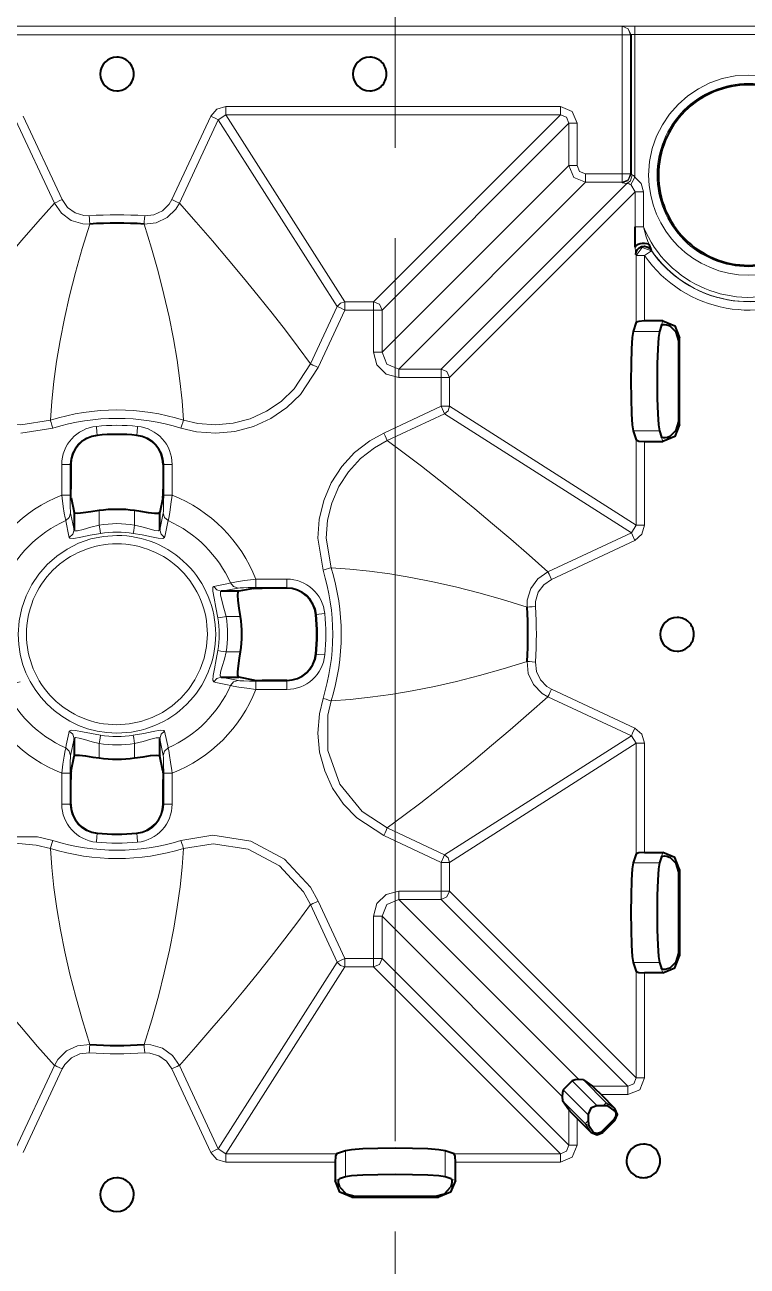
# Model space of a CAD drawing. Header units: millimetres. Extents: x 0 to 2941, y -405 to 1422.
# Drawn here: x 610.6 to 696.4, y 1128.2 to 1275.5 of the extents above; entities that cross this region are included whole.
import ezdxf

# ---------------------------------------------------------------- set-up
doc = ezdxf.new("R2010")
doc.units = ezdxf.units.MM
doc.layers.add('FINE', color=9, linetype='Continuous')
doc.layers.add('OUTLINE', color=7, linetype='Continuous')

msp = doc.modelspace()

# ---------------------------------------------------------------- linework, layer by layer
at = {"layer": 'FINE', "lineweight": 9}
for p, q in [((654.61, 1278.78), (654.61, 1260.92)), ((683.06, 1275.37), (710.08, 1275.37)), ((681.54, 1274.35), (131.57, 1274.35)), ((682.56, 1274.36), (682.54, 1274.35)), ((682.54, 1274.35), (682.54, 1257.84)), ((683.06, 1274.37), (682.56, 1274.36)), ((710.08, 1274.37), (683.06, 1274.37)), ((683.06, 1257.43), (683.06, 1274.37)), ((634.51, 1265.84), (674.21, 1265.84)), ((614.15, 1254.36), (609.53, 1264.26)), ((610.44, 1264.68), (615.05, 1254.78)), ((628.08, 1254.78), (632.7, 1264.68)), ((633.6, 1264.26), (628.98, 1254.36)), ((634.51, 1264.84), (633.6, 1264.26)), ((647.73, 1242.09), (633.6, 1264.26)), ((634.51, 1264.84), (648.63, 1242.66)), ((674.21, 1264.84), (634.51, 1264.84)), ((652.04, 1242.66), (674.21, 1264.84)), ((675.21, 1263.84), (653.04, 1241.67)), ((675.21, 1258.83), (675.21, 1263.84)), ((676.21, 1263.84), (676.21, 1258.83)), ((653.04, 1236.66), (675.21, 1258.83)), ((682.54, 1257.84), (682.56, 1257.78)), ((682.56, 1257.78), (682.55, 1257.62)), ((682.56, 1257.78), (682.74, 1257.71)), ((660.04, 1234.67), (682.09, 1256.71)), ((682.09, 1256.71), (681.56, 1256.78)), ((683.07, 1255.69), (682.57, 1256.56)), ((683.07, 1251.57), (683.07, 1255.69)), ((684.07, 1255.69), (684.07, 1251.57)), ((654.61, 1250.2), (654.61, 1143.01)), ((683.21, 1240.22), (683.21, 1248.14)), ((684.21, 1248.14), (684.21, 1240.38)), ((644.56, 1235.28), (647.73, 1242.09)), ((648.63, 1242.66), (652.04, 1242.66)), ((682.86, 1239.14), (685.97, 1239.14)), ((686.23, 1239.9), (686.39, 1240.38)), ((688.37, 1238.37), (688.26, 1238.02)), ((660.46, 1229.35), (653.66, 1226.18)), ((682.64, 1215.23), (660.46, 1229.35)), ((685.97, 1227.32), (682.86, 1227.32)), ((688.26, 1228.44), (688.37, 1228.09)), ((619.22, 1226.8), (619.22, 1226.88)), ((623.92, 1226.88), (623.91, 1226.8)), ((684.21, 1226.08), (684.21, 1216.13)), ((686.39, 1226.08), (686.23, 1226.56)), ((615.02, 1219.7), (615.02, 1223.34)), ((616.02, 1223.34), (616.09, 1223.34)), ((616.02, 1223.34), (616.02, 1219.7)), ((627.05, 1223.34), (627.12, 1223.34)), ((627.12, 1219.7), (627.12, 1223.34)), ((628.12, 1223.34), (628.12, 1219.7)), ((616.07, 1217.58), (616.47, 1215.58)), ((619.46, 1216.15), (619.46, 1217.87)), ((623.67, 1217.87), (623.67, 1216.15)), ((626.67, 1215.58), (627.06, 1217.58)), ((682.64, 1215.23), (683.21, 1216.13)), ((672.73, 1210.61), (682.64, 1215.23)), ((683.06, 1214.32), (673.16, 1209.7)), ((638.07, 1209.74), (641.72, 1209.74)), ((635.96, 1208.68), (633.95, 1208.29)), ((641.72, 1208.74), (638.07, 1208.74)), ((641.72, 1208.74), (641.72, 1208.67)), ((634.52, 1205.29), (636.24, 1205.29)), ((645.18, 1205.53), (645.25, 1205.54)), ((636.24, 1201.09), (634.52, 1201.09)), ((645.25, 1200.84), (645.18, 1200.85)), ((633.95, 1198.09), (635.96, 1197.7)), ((638.07, 1197.64), (641.72, 1197.64)), ((641.72, 1196.64), (638.07, 1196.64)), ((641.72, 1197.71), (641.72, 1197.64)), ((673.16, 1196.68), (683.06, 1192.06)), ((616.47, 1190.8), (616.07, 1188.8)), ((627.06, 1188.8), (626.67, 1190.8)), ((660.46, 1177.03), (682.64, 1191.15)), ((619.46, 1188.51), (619.46, 1190.23)), ((623.67, 1190.23), (623.67, 1188.51)), ((683.21, 1190.25), (661.04, 1176.12)), ((683.21, 1177.13), (683.21, 1190.25)), ((684.21, 1190.25), (684.21, 1177.3)), ((615.02, 1183.04), (615.02, 1186.69)), ((616.02, 1186.69), (616.02, 1183.04)), ((627.12, 1183.04), (627.12, 1186.69)), ((628.12, 1186.69), (628.12, 1183.04)), ((616.09, 1183.04), (616.02, 1183.04)), ((627.12, 1183.04), (627.05, 1183.04)), ((653.66, 1180.2), (660.46, 1177.03)), ((619.22, 1179.51), (619.22, 1179.58)), ((623.91, 1179.58), (623.92, 1179.51)), ((686.39, 1177.3), (686.23, 1176.82)), ((661.04, 1176.12), (661.04, 1172.71)), ((685.97, 1176.06), (682.86, 1176.06)), ((688.26, 1174.94), (688.37, 1175.29)), ((660.04, 1171.72), (655.04, 1171.72)), ((655.04, 1171.72), (676.41, 1150.34)), ((682.21, 1149.54), (660.04, 1171.72)), ((661.04, 1172.71), (683.21, 1150.54)), ((647.73, 1164.29), (644.56, 1171.1)), ((653.04, 1169.72), (653.04, 1164.71)), ((674.42, 1148.34), (653.04, 1169.72)), ((633.6, 1142.12), (647.73, 1164.29)), ((682.86, 1164.24), (685.97, 1164.24)), ((688.37, 1165.01), (688.26, 1165.36)), ((648.63, 1163.72), (634.51, 1141.54)), ((652.04, 1163.72), (648.63, 1163.72)), ((674.21, 1141.54), (652.04, 1163.72)), ((684.21, 1163), (684.21, 1150.54)), ((686.23, 1163.48), (686.39, 1163)), ((615.05, 1151.6), (610.44, 1141.7)), ((632.7, 1141.7), (628.08, 1151.6)), ((628.98, 1152.02), (633.6, 1142.12)), ((675.63, 1150.2), (678.58, 1147.24)), ((679.65, 1147.59), (676.94, 1150.3)), ((678.02, 1149.54), (682.21, 1149.54)), ((674.46, 1147.81), (677.16, 1145.11)), ((677.52, 1146.17), (674.56, 1149.13)), ((682.21, 1148.55), (679.04, 1148.55)), ((676.21, 1145.72), (676.21, 1142.54)), ((677.16, 1145.11), (677.86, 1144.07)), ((680.54, 1145.58), (680.69, 1145.48)), ((679.27, 1144.07), (679.17, 1144.22)), ((633.6, 1142.12), (634.51, 1141.54)), ((648.7, 1138.79), (648.7, 1141.9)), ((660.52, 1141.9), (660.52, 1138.79)), ((634.51, 1141.54), (647.62, 1141.54)), ((647.46, 1140.55), (634.51, 1140.55)), ((661.59, 1141.54), (674.21, 1141.54)), ((674.21, 1140.55), (661.76, 1140.55)), ((647.46, 1138.37), (647.94, 1138.53)), ((661.27, 1138.53), (661.76, 1138.37)), ((649.82, 1136.5), (649.47, 1136.39)), ((659.75, 1136.39), (659.39, 1136.5)), ((654.61, 1132.29), (654.61, 1114.43))]:
    msp.add_line(p, q, dxfattribs=at)
for points in [[(131.57, 1275.35), (681.54, 1275.35), (681.56, 1275.36)], [(681.54, 1275.35), (681.54, 1275.05), (681.54, 1274.35)], [(681.54, 1275.35), (682.25, 1275.06), (682.54, 1274.35)], [(681.56, 1275.36), (682.01, 1275.37), (683.06, 1275.37)], [(682.56, 1274.36), (682.27, 1275.07), (681.56, 1275.36)], [(683.06, 1274.37), (683.06, 1275.08), (683.06, 1275.37)], [(677.21, 1257.84), (681.54, 1257.84), (681.54, 1274.35)], [(682.54, 1274.35), (682.24, 1274.35), (681.54, 1274.35)], [(632.7, 1264.68), (633.43, 1265.52), (634.51, 1265.84)], [(634.51, 1265.84), (634.51, 1265.15), (634.51, 1264.84)], [(674.21, 1265.84), (674.21, 1265.15), (674.21, 1264.84)], [(674.21, 1265.84), (675.63, 1265.25), (676.21, 1263.84)], [(632.7, 1264.68), (633.32, 1264.39), (633.6, 1264.26)], [(675.21, 1263.84), (674.92, 1264.55), (674.21, 1264.84)], [(676.21, 1263.84), (675.52, 1263.84), (675.21, 1263.84)], [(676.21, 1258.83), (675.52, 1258.83), (675.21, 1258.83)], [(677.21, 1256.84), (675.8, 1257.42), (675.21, 1258.83)], [(676.21, 1258.83), (676.5, 1258.13), (677.21, 1257.84)], [(681.56, 1256.78), (681.54, 1256.84), (677.21, 1256.84), (655.04, 1234.67), (660.04, 1234.67)], [(677.21, 1257.84), (677.21, 1257.15), (677.21, 1256.84)], [(681.54, 1257.84), (681.54, 1257.15), (681.54, 1256.84)], [(682.54, 1257.84), (682.24, 1257.84), (681.54, 1257.84)], [(682.54, 1257.84), (682.25, 1257.13), (681.54, 1256.84)], [(682.55, 1257.62), (682.21, 1257.02), (681.56, 1256.78)], [(682.74, 1257.71), (682.54, 1257.02), (682.09, 1256.71)], [(682.57, 1256.56), (682.72, 1256.84), (683.06, 1257.43)], [(682.74, 1257.71), (682.76, 1257.71), (682.79, 1257.7), (682.88, 1257.65), (682.93, 1257.6), (683.06, 1257.43)], [(683.06, 1257.43), (683.8, 1256.7), (684.07, 1255.69)], [(683.07, 1255.69), (661.04, 1233.67), (661.04, 1230.26), (683.21, 1216.13), (683.21, 1226.25)], [(682.57, 1256.56), (682.43, 1256.63), (682.38, 1256.65), (682.21, 1256.7), (682.18, 1256.7), (682.09, 1256.71)], [(683.07, 1255.69), (683.38, 1255.69), (684.07, 1255.69)], [(598.58, 1235.28), (600.07, 1237.3), (601.62, 1239.34), (603.24, 1241.42), (604.93, 1243.52), (606.67, 1245.66), (608.45, 1247.79), (610.29, 1249.95), (612.19, 1252.14), (614.15, 1254.36)], [(615.05, 1254.78), (614.72, 1254.62), (614.43, 1254.49), (614.23, 1254.4), (614.15, 1254.36)], [(618.34, 1251.88), (617.53, 1251.9), (616.14, 1252.31), (614.97, 1253.17), (614.15, 1254.36)], [(615.05, 1254.78), (615.69, 1253.86), (616.59, 1253.21), (617.65, 1252.89), (618.28, 1252.87)], [(628.98, 1254.36), (628.57, 1253.66), (627.54, 1252.64), (626.23, 1252.02), (624.79, 1251.88)], [(624.86, 1252.87), (625.96, 1252.99), (626.97, 1253.46), (627.76, 1254.24), (628.08, 1254.78)], [(628.08, 1254.78), (628.41, 1254.62), (628.7, 1254.49), (628.9, 1254.4), (628.98, 1254.36)], [(628.98, 1254.36), (630.98, 1252.1), (632.91, 1249.87), (634.78, 1247.67), (636.59, 1245.51), (638.33, 1243.37), (639.98, 1241.3), (641.56, 1239.27), (643.09, 1237.26), (644.56, 1235.28)], [(618.28, 1252.87), (618.3, 1252.5), (618.32, 1252.19), (618.34, 1251.97), (618.34, 1251.88)], [(624.86, 1252.87), (624.83, 1252.5), (624.81, 1252.19), (624.8, 1251.97), (624.79, 1251.88)], [(618.34, 1251.88), (617.45, 1248.97), (616.65, 1246.14), (615.94, 1243.37), (615.33, 1240.68), (614.82, 1238.07), (614.4, 1235.58), (614.07, 1233.18), (613.83, 1230.85), (613.66, 1228.61)], [(629.47, 1228.61), (629.3, 1230.89), (629.05, 1233.26), (628.71, 1235.72), (628.28, 1238.25), (627.76, 1240.87), (627.15, 1243.52), (626.46, 1246.24), (625.67, 1249.02), (624.79, 1251.88)], [(683.07, 1251.57), (683.38, 1251.57), (684.07, 1251.57), (684.23, 1250.97), (684.41, 1250.38), (684.55, 1249.94), (684.71, 1249.49)], [(683.21, 1248.14), (683.15, 1248.26), (683.13, 1248.37), (683.12, 1248.58), (683.1, 1249.12)], [(683.21, 1248.14), (683.92, 1249.09), (685.03, 1248.71)], [(684.21, 1248.14), (683.52, 1248.14), (683.21, 1248.14)], [(684.21, 1248.14), (684.79, 1248.54), (685.03, 1248.71)], [(684.98, 1248.82), (685.03, 1248.71), (685.03, 1248.71)], [(647.73, 1242.09), (648.1, 1242.51), (648.63, 1242.66)], [(648.63, 1241.67), (648.01, 1241.96), (647.73, 1242.09)], [(648.63, 1241.67), (648.63, 1242.35), (648.63, 1242.66)], [(652.04, 1241.67), (652.04, 1242.35), (652.04, 1242.66)], [(652.04, 1242.66), (652.75, 1242.37), (653.04, 1241.67), (653.04, 1236.66)], [(652.04, 1241.67), (652.73, 1241.67), (653.04, 1241.67)], [(652.04, 1236.66), (652.73, 1236.66), (653.04, 1236.66)], [(653.04, 1236.66), (653.62, 1235.25), (655.04, 1234.67)], [(598.58, 1235.28), (599.42, 1233.76), (602.28, 1230.66), (605.99, 1228.68), (610.15, 1228.05), (613.66, 1228.61)], [(629.47, 1228.61), (631.17, 1228.21), (633.25, 1228.04), (635.38, 1228.24), (637.39, 1228.77), (639.34, 1229.66), (641.07, 1230.83), (642.61, 1232.31), (644.56, 1235.28)], [(645.46, 1234.86), (645.13, 1235.02), (644.84, 1235.15), (644.64, 1235.25), (644.56, 1235.28)], [(655.04, 1233.67), (655.04, 1234.35), (655.04, 1234.67)], [(660.04, 1233.67), (660.04, 1234.35), (660.04, 1234.67)], [(660.04, 1234.67), (660.75, 1234.37), (661.04, 1233.67)], [(660.04, 1233.67), (660.73, 1233.67), (661.04, 1233.67)], [(660.04, 1230.26), (660.33, 1229.63), (660.46, 1229.35)], [(660.04, 1230.26), (660.73, 1230.26), (661.04, 1230.26)], [(661.04, 1230.26), (660.88, 1229.72), (660.46, 1229.35)], [(613.96, 1227.66), (613.85, 1228.01), (613.76, 1228.31), (613.69, 1228.52), (613.66, 1228.61)], [(619.22, 1226.88), (619.19, 1227.18), (619.12, 1227.87)], [(623.92, 1226.88), (623.95, 1227.18), (624.02, 1227.87)], [(629.17, 1227.66), (629.28, 1228.01), (629.38, 1228.31), (629.44, 1228.52), (629.47, 1228.61)], [(653.66, 1226.18), (652.13, 1225.33), (650.49, 1224.06), (649.04, 1222.48), (647.9, 1220.73), (647.06, 1218.77), (646.57, 1216.74), (646.42, 1214.6), (646.99, 1211.09)], [(653.24, 1227.08), (653.39, 1226.75), (653.53, 1226.46), (653.62, 1226.26), (653.66, 1226.18)], [(653.66, 1226.18), (655.67, 1224.69), (657.72, 1223.13), (659.79, 1221.51), (661.9, 1219.83), (664.04, 1218.08), (666.17, 1216.31), (668.32, 1214.47), (670.51, 1212.57), (672.73, 1210.61)], [(616.02, 1223.34), (615.71, 1223.34), (615.02, 1223.34)], [(627.12, 1223.34), (627.42, 1223.34), (628.12, 1223.34)], [(615.48, 1216.68), (615.41, 1217), (615.31, 1217.57), (615.19, 1218.37), (615.06, 1219.36), (615.02, 1219.7)], [(616.02, 1219.7), (615.71, 1219.7), (615.02, 1219.7)], [(616.02, 1219.7), (616.02, 1219.46), (616.02, 1218.76), (616.03, 1218.2), (616.05, 1217.8), (616.07, 1217.58)], [(627.06, 1217.58), (627.08, 1217.79), (627.1, 1218.27), (627.11, 1218.94), (627.12, 1219.7)], [(628.12, 1219.7), (627.42, 1219.7), (627.12, 1219.7)], [(628.12, 1219.7), (627.98, 1218.62), (627.84, 1217.66), (627.72, 1216.99), (627.65, 1216.68)], [(616.07, 1217.58), (615.91, 1217.05), (615.48, 1216.68)], [(627.65, 1216.68), (627.22, 1217.05), (627.06, 1217.58)], [(615.9, 1214.69), (615.83, 1215.04), (615.53, 1216.44), (615.48, 1216.68)], [(615.9, 1214.69), (616.31, 1215.06), (616.47, 1215.58)], [(616.47, 1215.58), (616.53, 1215.48), (616.89, 1215.47), (617.57, 1215.64), (618.46, 1215.9), (619.46, 1216.15)], [(619.62, 1215.17), (619.57, 1215.51), (619.46, 1216.15)], [(627.65, 1216.68), (627.58, 1216.34), (627.28, 1214.94), (627.23, 1214.69), (627.02, 1214.56), (626.48, 1214.6), (625.66, 1214.76), (624.57, 1214.98), (623.51, 1215.17)], [(623.51, 1215.17), (623.57, 1215.51), (623.67, 1216.15)], [(623.67, 1216.15), (624.53, 1215.94), (625.41, 1215.69), (626.07, 1215.51), (626.5, 1215.45), (626.67, 1215.58)], [(627.23, 1214.69), (626.82, 1215.06), (626.67, 1215.58)], [(684.21, 1216.13), (683.9, 1215.06), (683.06, 1214.32)], [(684.21, 1216.13), (683.52, 1216.13), (683.21, 1216.13)], [(619.62, 1215.17), (618.38, 1214.95), (617.28, 1214.72), (616.44, 1214.57), (615.99, 1214.6), (615.9, 1214.69)], [(683.06, 1214.32), (682.77, 1214.94), (682.64, 1215.23)], [(635.06, 1209.28), (635.37, 1209.35), (635.94, 1209.44), (636.74, 1209.57), (637.74, 1209.7), (638.07, 1209.74)], [(638.07, 1208.74), (638.07, 1209.05), (638.07, 1209.74)], [(641.72, 1208.74), (641.72, 1209.05), (641.72, 1209.74)], [(646.03, 1210.8), (646.39, 1210.91), (646.69, 1211), (646.9, 1211.07), (646.99, 1211.09)], [(670.25, 1206.41), (667.35, 1207.31), (664.51, 1208.11), (661.75, 1208.81), (659.06, 1209.42), (656.45, 1209.94), (653.96, 1210.36), (651.55, 1210.69), (649.23, 1210.93), (646.99, 1211.09)], [(670.25, 1206.41), (670.28, 1207.23), (670.69, 1208.61), (671.54, 1209.78), (672.73, 1210.61)], [(673.16, 1209.7), (672.24, 1209.07), (671.59, 1208.17), (671.27, 1207.1), (671.25, 1206.48)], [(673.16, 1209.7), (673, 1210.04), (672.86, 1210.33), (672.77, 1210.53), (672.73, 1210.61)], [(633.55, 1205.14), (633.32, 1206.38), (633.09, 1207.48), (632.95, 1208.32), (632.97, 1208.77), (633.07, 1208.86), (633.42, 1208.93), (634.81, 1209.23), (635.06, 1209.28)], [(633.95, 1208.29), (633.43, 1208.45), (633.07, 1208.86)], [(633.95, 1208.29), (633.86, 1208.23), (633.85, 1207.87), (634.02, 1207.19), (634.27, 1206.3), (634.52, 1205.29)], [(635.96, 1208.68), (635.42, 1208.85), (635.06, 1209.28)], [(638.07, 1208.74), (637.84, 1208.74), (637.14, 1208.73), (636.58, 1208.72), (636.18, 1208.7), (635.96, 1208.68)], [(633.55, 1205.14), (633.89, 1205.19), (634.52, 1205.29)], [(645.25, 1205.54), (645.55, 1205.57), (646.25, 1205.64)], [(671.25, 1206.48), (670.88, 1206.46), (670.56, 1206.44), (670.34, 1206.42), (670.25, 1206.41)], [(635.06, 1197.1), (634.71, 1197.18), (633.32, 1197.47), (633.07, 1197.53), (632.94, 1197.74), (632.98, 1198.28), (633.14, 1199.1), (633.36, 1200.19), (633.55, 1201.25)], [(633.55, 1201.25), (633.89, 1201.19), (634.52, 1201.09)], [(634.52, 1201.09), (634.32, 1200.23), (634.06, 1199.35), (633.88, 1198.69), (633.83, 1198.26), (633.95, 1198.09)], [(645.25, 1200.84), (645.55, 1200.81), (646.25, 1200.74)], [(646.99, 1195.29), (649.27, 1195.45), (651.64, 1195.71), (654.09, 1196.05), (656.63, 1196.48), (659.25, 1197), (661.89, 1197.6), (664.61, 1198.3), (667.4, 1199.09), (670.25, 1199.97)], [(671.25, 1199.9), (670.88, 1199.92), (670.56, 1199.95), (670.34, 1199.96), (670.25, 1199.97)], [(672.73, 1195.77), (672.03, 1196.18), (671.02, 1197.22), (670.4, 1198.53), (670.25, 1199.97)], [(671.25, 1199.9), (671.36, 1198.79), (671.84, 1197.79), (672.62, 1196.99), (673.16, 1196.68)], [(633.07, 1197.53), (633.43, 1197.93), (633.95, 1198.09)], [(635.06, 1197.1), (635.42, 1197.53), (635.96, 1197.7)], [(638.07, 1196.64), (636.99, 1196.78), (636.04, 1196.92), (635.36, 1197.04), (635.06, 1197.1)], [(635.96, 1197.7), (636.17, 1197.68), (636.65, 1197.66), (637.32, 1197.64), (638.07, 1197.64)], [(638.07, 1196.64), (638.07, 1197.33), (638.07, 1197.64)], [(641.72, 1196.64), (641.72, 1197.33), (641.72, 1197.64)], [(673.16, 1196.68), (673, 1196.34), (672.86, 1196.05), (672.77, 1195.86), (672.73, 1195.77)], [(646.03, 1195.58), (646.39, 1195.47), (646.69, 1195.38), (646.9, 1195.31), (646.99, 1195.29)], [(646.99, 1195.29), (646.59, 1193.59), (646.61, 1189.38), (648.03, 1185.41), (650.69, 1182.14), (653.66, 1180.2)], [(672.73, 1195.77), (670.47, 1193.78), (668.25, 1191.84), (666.05, 1189.97), (663.88, 1188.17), (661.75, 1186.43), (659.68, 1184.78), (657.64, 1183.19), (655.64, 1181.67), (653.66, 1180.2)], [(683.21, 1190.25), (682.64, 1191.15), (672.73, 1195.77)], [(683.06, 1192.06), (682.77, 1191.44), (682.64, 1191.15)], [(683.06, 1192.06), (683.9, 1191.32), (684.21, 1190.25)], [(615.48, 1189.7), (615.55, 1190.04), (615.85, 1191.44), (615.9, 1191.69)], [(615.9, 1191.69), (616.12, 1191.82), (616.66, 1191.78), (617.47, 1191.62), (618.56, 1191.4), (619.62, 1191.21)], [(616.47, 1190.8), (616.31, 1191.32), (615.9, 1191.69)], [(619.46, 1190.23), (618.61, 1190.44), (617.72, 1190.69), (617.07, 1190.87), (616.63, 1190.93), (616.47, 1190.8)], [(619.62, 1191.21), (619.57, 1190.87), (619.46, 1190.23)], [(623.51, 1191.21), (624.75, 1191.43), (625.85, 1191.66), (626.69, 1191.81), (627.15, 1191.78), (627.23, 1191.69), (627.31, 1191.34), (627.6, 1189.94), (627.65, 1189.7)], [(623.51, 1191.21), (623.57, 1190.87), (623.67, 1190.23)], [(626.67, 1190.8), (626.6, 1190.9), (626.24, 1190.91), (625.57, 1190.74), (624.68, 1190.48), (623.67, 1190.23)], [(627.23, 1191.69), (626.82, 1191.32), (626.67, 1190.8)], [(615.02, 1186.69), (615.16, 1187.77), (615.3, 1188.72), (615.41, 1189.39), (615.48, 1189.7)], [(616.07, 1188.8), (615.91, 1189.33), (615.48, 1189.7)], [(627.65, 1189.7), (627.22, 1189.33), (627.06, 1188.8)], [(627.65, 1189.7), (627.72, 1189.39), (627.82, 1188.81), (627.94, 1188.02), (628.08, 1187.02), (628.12, 1186.69)], [(684.21, 1190.25), (683.52, 1190.25), (683.21, 1190.25)], [(616.07, 1188.8), (616.05, 1188.59), (616.03, 1188.11), (616.02, 1187.44), (616.02, 1186.69)], [(627.12, 1186.69), (627.12, 1186.92), (627.11, 1187.62), (627.1, 1188.18), (627.08, 1188.58), (627.06, 1188.8)], [(616.02, 1186.69), (615.71, 1186.69), (615.02, 1186.69)], [(628.12, 1186.69), (627.42, 1186.69), (627.12, 1186.69)], [(616.02, 1183.04), (615.71, 1183.04), (615.02, 1183.04)], [(628.12, 1183.04), (627.42, 1183.04), (627.12, 1183.04)], [(653.24, 1179.3), (653.39, 1179.63), (653.53, 1179.92), (653.62, 1180.12), (653.66, 1180.2)], [(613.66, 1177.77), (613.69, 1177.86), (613.76, 1178.07), (613.85, 1178.37), (613.96, 1178.72)], [(619.22, 1179.51), (619.19, 1179.2), (619.12, 1178.51)], [(623.92, 1179.51), (623.95, 1179.2), (624.02, 1178.51)], [(629.47, 1177.77), (629.44, 1177.86), (629.38, 1178.07), (629.28, 1178.37), (629.17, 1178.72)], [(613.66, 1177.77), (611.96, 1178.17), (609.89, 1178.34), (607.75, 1178.14), (605.74, 1177.61), (603.79, 1176.72), (602.07, 1175.56), (600.52, 1174.07), (598.58, 1171.1)], [(613.66, 1177.77), (613.83, 1175.49), (614.08, 1173.12), (614.42, 1170.66), (614.85, 1168.13), (615.37, 1165.51), (615.98, 1162.86), (616.67, 1160.14), (617.46, 1157.36), (618.34, 1154.5)], [(624.79, 1154.5), (625.69, 1157.41), (626.49, 1160.24), (627.19, 1163.01), (627.8, 1165.7), (628.31, 1168.31), (628.73, 1170.8), (629.06, 1173.21), (629.31, 1175.53), (629.47, 1177.77)], [(644.56, 1171.1), (643.71, 1172.62), (640.86, 1175.72), (637.14, 1177.7), (632.98, 1178.33), (629.47, 1177.77)], [(660.04, 1176.12), (660.33, 1176.75), (660.46, 1177.03)], [(660.04, 1176.12), (660.73, 1176.12), (661.04, 1176.12)], [(660.46, 1177.03), (660.88, 1176.66), (661.04, 1176.12)], [(644.56, 1171.1), (644.64, 1171.13), (644.84, 1171.23), (645.13, 1171.36), (645.46, 1171.52)], [(655.04, 1171.72), (653.62, 1171.13), (653.04, 1169.72)], [(655.04, 1171.72), (655.04, 1172.03), (655.04, 1172.71)], [(660.04, 1171.72), (660.04, 1172.03), (660.04, 1172.71), (660.73, 1172.71), (661.04, 1172.71)], [(661.04, 1172.71), (660.75, 1172.01), (660.04, 1171.72)], [(614.15, 1152.02), (612.15, 1154.28), (610.22, 1156.51), (608.35, 1158.71), (606.55, 1160.88), (604.8, 1163.01), (603.16, 1165.08), (601.57, 1167.11), (600.04, 1169.12), (598.58, 1171.1)], [(644.56, 1171.1), (643.06, 1169.08), (641.51, 1167.04), (639.89, 1164.96), (638.21, 1162.86), (636.46, 1160.72), (634.68, 1158.59), (632.85, 1156.43), (630.95, 1154.24), (628.98, 1152.02)], [(653.04, 1169.72), (652.73, 1169.72), (652.04, 1169.72)], [(647.73, 1164.29), (648.01, 1164.42), (648.63, 1164.71)], [(648.63, 1163.72), (648.1, 1163.87), (647.73, 1164.29)], [(648.63, 1163.72), (648.63, 1164.03), (648.63, 1164.71)], [(653.04, 1164.71), (652.73, 1164.71), (652.04, 1164.71)], [(652.04, 1163.72), (652.04, 1164.03), (652.04, 1164.71)], [(653.04, 1164.71), (652.75, 1164.01), (652.04, 1163.72)], [(653.04, 1164.71), (675.21, 1142.54), (675.21, 1146.74)], [(682.21, 1149.54), (682.92, 1149.83), (683.21, 1150.54), (683.21, 1163.17)], [(614.15, 1152.02), (614.56, 1152.72), (615.59, 1153.74), (616.9, 1154.36), (618.34, 1154.5)], [(618.28, 1153.51), (618.3, 1153.88), (618.32, 1154.19), (618.34, 1154.41), (618.34, 1154.5)], [(624.86, 1153.51), (624.83, 1153.88), (624.81, 1154.19), (624.8, 1154.41), (624.79, 1154.5)], [(624.79, 1154.5), (625.6, 1154.48), (626.99, 1154.07), (628.16, 1153.21), (628.98, 1152.02)], [(618.28, 1153.51), (617.17, 1153.39), (616.16, 1152.92), (615.37, 1152.14), (615.05, 1151.6)], [(628.08, 1151.6), (627.45, 1152.52), (626.55, 1153.17), (625.48, 1153.49), (624.86, 1153.51)], [(608.63, 1141.54), (609.53, 1142.12), (614.15, 1152.02)], [(615.05, 1151.6), (614.72, 1151.76), (614.43, 1151.89), (614.23, 1151.99), (614.15, 1152.02)], [(628.08, 1151.6), (628.41, 1151.76), (628.7, 1151.89), (628.9, 1151.99), (628.98, 1152.02)], [(684.21, 1150.54), (683.63, 1149.13), (682.21, 1148.55)], [(682.21, 1149.54), (682.21, 1149.23), (682.21, 1148.55)], [(684.21, 1150.54), (683.52, 1150.54), (683.21, 1150.54)], [(679.29, 1147.23), (679.55, 1147.49), (679.65, 1147.59)], [(680.69, 1146.9), (679.65, 1147.59), (679.79, 1147.41), (679.89, 1147.19)], [(677.16, 1145.11), (677.26, 1145.21), (677.52, 1145.47)], [(677.16, 1145.11), (677.35, 1144.96), (677.57, 1144.87)], [(632.7, 1141.7), (633.32, 1141.99), (633.6, 1142.12)], [(674.21, 1141.54), (674.92, 1141.83), (675.21, 1142.54)], [(676.21, 1142.54), (675.63, 1141.13), (674.21, 1140.55)], [(676.21, 1142.54), (675.52, 1142.54), (675.21, 1142.54)], [(634.51, 1140.55), (633.43, 1140.86), (632.7, 1141.7)], [(634.51, 1140.55), (634.51, 1141.23), (634.51, 1141.54)], [(674.21, 1140.55), (674.21, 1141.23), (674.21, 1141.54)]]:
    msp.add_lwpolyline(points, dxfattribs=at)
for points in [[(684.69, 1257.69, 0.414211), (696.57, 1245.81, 0.414211), (708.44, 1257.69, 0.414207), (696.57, 1269.57), (694.96, 1269.46), (693.42, 1269.14), (691.96, 1268.63), (690.59, 1267.94), (689.33, 1267.08), (688.18, 1266.07), (687.18, 1264.93), (686.32, 1263.67), (685.63, 1262.3), (685.12, 1260.83), (684.8, 1259.29)], [(707.45, 1257.69, 0.414218), (696.57, 1268.57, 0.414214), (685.69, 1257.69, 0.414214), (696.57, 1246.81), (698.03, 1246.91), (699.44, 1247.2), (700.78, 1247.67), (702.04, 1248.31), (703.2, 1249.09), (704.24, 1250.01), (705.17, 1251.06), (705.95, 1252.22), (706.58, 1253.47), (707.05, 1254.81), (707.35, 1256.22)], [(609.84, 1203.19, 0.414209), (621.57, 1191.46, 0.414214), (633.29, 1203.19, 0.414222), (621.57, 1214.92), (619.98, 1214.81), (618.46, 1214.5), (617.02, 1213.99), (615.67, 1213.31), (614.42, 1212.46), (613.29, 1211.47), (612.3, 1210.34), (611.45, 1209.09), (610.77, 1207.74), (610.26, 1206.29), (609.95, 1204.77)], [(632.31, 1203.19, 0.414218), (621.57, 1213.93, 0.414214), (610.82, 1203.19, 0.414214), (621.57, 1192.45), (623.02, 1192.55), (624.41, 1192.83), (625.73, 1193.3), (626.97, 1193.92), (628.11, 1194.7), (629.15, 1195.61), (630.06, 1196.64), (630.83, 1197.79), (631.46, 1199.03), (631.92, 1200.35), (632.21, 1201.74)]]:
    msp.add_lwpolyline(points, format="xyb", close=True, dxfattribs=at)
for points in [[(624.86, 1252.87, 0.033061), (618.28, 1252.87)], [(684.07, 1251.57, 0.414208), (701.69, 1244.19, 0.200784), (709.07, 1251.57)], [(684.21, 1248.14, 0.41421), (705.12, 1244.34, 0.090226), (708.92, 1248.14)], [(684.98, 1248.82, 0.41421), (704.44, 1245.1, 0.094578), (708.15, 1248.82)], [(685.03, 1248.71, 0.414222), (704.55, 1245.16, 0.090213), (708.1, 1248.71)], [(607.58, 1179.13), (612.12, 1179.16), (613.96, 1178.72, 0.151867), (629.17, 1178.72), (632.96, 1179.33), (637.46, 1178.65), (641.47, 1176.51), (644.55, 1173.17), (645.46, 1171.52), (648.63, 1164.71), (652.04, 1164.71), (652.04, 1169.72), (652.44, 1171.22), (653.54, 1172.31), (655.04, 1172.71), (660.04, 1172.71), (660.04, 1176.12), (653.24, 1179.3), (650.03, 1181.39), (648.47, 1183.01), (647.16, 1184.93), (646.23, 1186.97), (645.63, 1189.2), (645.42, 1191.44), (645.6, 1193.75), (646.03, 1195.58, 0.151873), (646.03, 1210.8), (645.42, 1214.58), (645.57, 1216.83), (646.11, 1219.08), (646.99, 1221.15), (648.25, 1223.09), (649.76, 1224.75), (651.59, 1226.17), (653.24, 1227.08), (660.04, 1230.26), (660.04, 1233.67), (655.04, 1233.67), (653.54, 1234.07), (652.44, 1235.16), (652.04, 1236.66), (652.04, 1241.67), (648.63, 1241.67), (645.46, 1234.86), (643.36, 1231.65), (641.74, 1230.09), (639.83, 1228.79), (637.79, 1227.85), (635.55, 1227.25), (633.32, 1227.05), (631.01, 1227.22), (629.17, 1227.66, 0.151878), (613.96, 1227.66), (610.17, 1227.05)], [(629.47, 1228.61, 0.151877), (613.66, 1228.61)], [(619.12, 1227.87, 0.385535), (615.02, 1223.34)], [(624.02, 1227.87, 0.049474), (619.12, 1227.87)], [(628.12, 1223.34, 0.385532), (624.02, 1227.87)], [(619.22, 1226.88, 0.385495), (616.02, 1223.34)], [(623.92, 1226.88, 0.049465), (619.22, 1226.88)], [(627.12, 1223.34, 0.385525), (623.92, 1226.88)], [(615.02, 1219.7, 0.206663), (605.06, 1209.74)], [(638.07, 1209.74, 0.206666), (628.12, 1219.7)], [(615.48, 1216.68, 0.182764), (608.07, 1209.28)], [(623.67, 1216.15, 0.080606), (619.46, 1216.15)], [(635.06, 1209.28, 0.182762), (627.65, 1216.68)], [(623.51, 1215.17, 0.080628), (619.62, 1215.17)], [(646.25, 1205.64, 0.385507), (641.72, 1209.74)], [(646.99, 1195.29, 0.151862), (646.99, 1211.09)], [(645.25, 1205.54, 0.38556), (641.72, 1208.74)], [(634.52, 1201.09, 0.080631), (634.52, 1205.29)], [(645.25, 1200.84, 0.049487), (645.25, 1205.54)], [(646.25, 1200.74, 0.049529), (646.25, 1205.64)], [(671.25, 1199.9, 0.033081), (671.25, 1206.48)], [(633.55, 1201.25, 0.080622), (633.55, 1205.14)], [(641.72, 1197.64, 0.385532), (645.25, 1200.84)], [(641.72, 1196.64, 0.385515), (646.25, 1200.74)], [(605.06, 1196.64, 0.20668), (615.02, 1186.69)], [(610.06, 1197.53), (609.71, 1197.45), (608.32, 1197.15), (608.07, 1197.1, 0.182785), (615.48, 1189.7)], [(627.65, 1189.7, 0.182774), (635.06, 1197.1)], [(628.12, 1186.69, 0.206663), (638.07, 1196.64)], [(619.62, 1191.21, 0.080633), (623.51, 1191.21)], [(619.46, 1190.23, 0.080666), (623.67, 1190.23)], [(615.02, 1183.04, 0.385521), (619.12, 1178.51)], [(616.02, 1183.04, 0.385539), (619.22, 1179.51)], [(623.92, 1179.51, 0.385535), (627.12, 1183.04)], [(624.02, 1178.51, 0.38555), (628.12, 1183.04)], [(619.22, 1179.51, 0.04952), (623.92, 1179.51)], [(613.66, 1177.77, 0.151877), (629.47, 1177.77)], [(619.12, 1178.51, 0.049524), (624.02, 1178.51)], [(618.28, 1153.51, 0.033061), (624.86, 1153.51)]]:
    msp.add_lwpolyline(points, format="xyb", dxfattribs=at)
at = {"layer": 'OUTLINE', "lineweight": 40}
for p, q in [((682.56, 1274.36), (682.56, 1257.78)), ((686.39, 1240.38), (684.21, 1240.38)), ((686.2, 1239.86), (685.97, 1239.14)), ((688.26, 1228.44), (688.26, 1238.02)), ((688.37, 1228.09), (688.37, 1238.37)), ((682.86, 1227.32), (683.21, 1226.25)), ((685.97, 1227.32), (686.2, 1226.6)), ((684.21, 1226.08), (686.39, 1226.08)), ((686.23, 1226.56), (686.2, 1226.6)), ((616.09, 1223.34), (616.09, 1220.43)), ((627.05, 1223.34), (627.05, 1220.43)), ((616.12, 1219.4), (616.47, 1217.65)), ((627.02, 1219.4), (626.67, 1217.65)), ((616.47, 1217.65), (616.47, 1215.58)), ((626.67, 1215.58), (626.67, 1217.65)), ((636.03, 1208.29), (633.95, 1208.29)), ((637.78, 1208.64), (636.03, 1208.29)), ((641.72, 1208.67), (638.81, 1208.67)), ((633.95, 1198.09), (636.03, 1198.09)), ((637.78, 1197.74), (636.03, 1198.09)), ((641.72, 1197.71), (638.81, 1197.71)), ((616.47, 1190.8), (616.47, 1188.73)), ((626.67, 1188.73), (626.67, 1190.8)), ((627.02, 1186.98), (626.67, 1188.73)), ((616.09, 1183.04), (616.09, 1185.95)), ((627.05, 1183.04), (627.05, 1185.95)), ((684.21, 1177.3), (686.39, 1177.3)), ((683.21, 1177.13), (682.86, 1176.06)), ((686.2, 1176.78), (685.97, 1176.06)), ((686.2, 1176.78), (686.23, 1176.82)), ((688.37, 1175.29), (688.37, 1165.01)), ((682.86, 1164.24), (683.21, 1163.17)), ((685.97, 1164.24), (686.2, 1163.52)), ((686.39, 1163), (684.21, 1163)), ((676.94, 1150.3), (676.41, 1150.34)), ((676.94, 1150.3), (678.02, 1149.54)), ((674.42, 1148.34), (674.46, 1147.81)), ((675.21, 1146.74), (674.46, 1147.81)), ((679.04, 1148.55), (680.69, 1146.9)), ((680.74, 1146.56), (679.89, 1147.19)), ((677.86, 1144.07), (676.21, 1145.72)), ((677.57, 1144.87), (678.2, 1144.02)), ((680.51, 1145.56), (679.2, 1144.24)), ((680.69, 1145.48), (679.27, 1144.07)), ((680.54, 1145.58), (680.51, 1145.56)), ((679.2, 1144.24), (679.17, 1144.22)), ((648.7, 1141.9), (647.62, 1141.54)), ((661.59, 1141.54), (660.52, 1141.9)), ((647.46, 1140.55), (647.46, 1138.37)), ((661.76, 1138.37), (661.76, 1140.55)), ((647.94, 1138.53), (647.98, 1138.56)), ((661.24, 1138.56), (661.27, 1138.53)), ((649.47, 1136.39), (659.75, 1136.39)), ((649.82, 1136.5), (659.39, 1136.5))]:
    msp.add_line(p, q, dxfattribs=at)
for points in [[(623.57, 1269.69, 0.414251), (621.57, 1271.69, 0.414201), (619.57, 1269.69, 0.414176), (621.57, 1267.69, 0.414226)], [(649.57, 1269.69, 0.414176), (651.57, 1267.69, 0.414251), (653.57, 1269.69, 0.414226), (651.57, 1271.69, 0.414201)], [(707.29, 1257.69, 0.414209), (696.57, 1268.41, 0.414218), (685.85, 1257.69, 0.414218), (696.57, 1246.97), (698.01, 1247.07), (699.4, 1247.36), (700.72, 1247.82), (701.96, 1248.44), (703.1, 1249.22), (704.13, 1250.12), (705.04, 1251.16), (705.81, 1252.3), (706.44, 1253.53), (706.9, 1254.85), (707.19, 1256.24)], [(686.07, 1203.19, 0.414176), (688.07, 1201.19, 0.414239), (690.07, 1203.19, 0.414239), (688.07, 1205.19, 0.414201)], [(682.07, 1140.69, 0.414214), (684.07, 1138.69, 0.414226), (686.07, 1140.69, 0.414226), (684.07, 1142.69, 0.414188)], [(619.57, 1136.69, 0.414201), (621.57, 1134.69, 0.414201), (623.57, 1136.69, 0.414251), (621.57, 1138.69, 0.414201)]]:
    msp.add_lwpolyline(points, format="xyb", close=True, dxfattribs=at)
for points in [[(624.79, 1251.88, 0.033096), (618.34, 1251.88)], [(619.22, 1226.8, 0.385543), (616.09, 1223.34)], [(627.05, 1223.34, 0.385528), (623.91, 1226.8, 0.049503), (619.22, 1226.8)], [(623.67, 1217.87, 0.071268), (619.46, 1217.87)], [(645.18, 1205.53, 0.385525), (641.72, 1208.67)], [(636.24, 1201.09, 0.071259), (636.24, 1205.29)], [(645.18, 1200.85, 0.049492), (645.18, 1205.53)], [(670.25, 1199.97, 0.033054), (670.25, 1206.41)], [(641.72, 1197.71, 0.385528), (645.18, 1200.85)], [(619.46, 1188.51, 0.071268), (623.67, 1188.51)], [(616.09, 1183.04, 0.385529), (619.22, 1179.58)], [(623.91, 1179.58, 0.385567), (627.05, 1183.04)], [(619.22, 1179.58, 0.049497), (623.91, 1179.58)], [(618.34, 1154.5, 0.033056), (624.79, 1154.5)]]:
    msp.add_lwpolyline(points, format="xyb", dxfattribs=at)
for points in [[(683.1, 1249.12), (683.08, 1249.65), (683.08, 1250.21), (683.07, 1250.88), (683.07, 1251.57)], [(684.71, 1249.49), (684.48, 1249.55), (684.21, 1249.58), (683.94, 1249.57), (683.68, 1249.53), (683.45, 1249.45), (683.27, 1249.36), (683.15, 1249.24), (683.1, 1249.12)], [(684.71, 1249.49), (684.82, 1249.19), (684.9, 1248.99), (684.95, 1248.88), (684.97, 1248.84), (684.98, 1248.82)], [(683.15, 1248.26), (683.21, 1248.57), (683.35, 1248.85), (683.58, 1249.07), (683.86, 1249.2), (684.18, 1249.25), (684.49, 1249.19), (684.76, 1249.05), (684.98, 1248.82)], [(683.21, 1240.22), (682.86, 1239.14), (682.75, 1238.43), (682.66, 1237.09), (682.6, 1235.28), (682.58, 1233.23), (682.6, 1231.18), (682.66, 1229.37), (682.75, 1228.03), (682.86, 1227.32)], [(684.21, 1240.38), (683.52, 1240.33), (683.21, 1240.22)], [(685.97, 1239.14), (685.86, 1238.43), (685.77, 1237.09), (685.71, 1235.28), (685.69, 1233.23), (685.71, 1231.18), (685.77, 1229.37), (685.86, 1228.03), (685.97, 1227.32)], [(686.2, 1239.86), (686.23, 1239.9), (686.37, 1239.95), (686.59, 1239.96), (686.86, 1239.93), (687.13, 1239.83), (687.2, 1239.8)], [(686.39, 1240.38), (687.79, 1239.79), (688.37, 1238.37)], [(688.26, 1238.02), (687.97, 1239.06), (687.2, 1239.8)], [(688.37, 1228.09), (687.79, 1226.67), (686.39, 1226.08)], [(687.2, 1226.66), (687.97, 1227.4), (688.26, 1228.44)], [(683.21, 1226.25), (683.52, 1226.13), (684.21, 1226.08)], [(687.2, 1226.66), (686.93, 1226.55), (686.67, 1226.5), (686.45, 1226.5), (686.29, 1226.54), (686.23, 1226.56)], [(616.12, 1219.4), (616.1, 1219.51), (616.1, 1219.72), (616.09, 1220), (616.09, 1220.34), (616.09, 1220.43)], [(627.02, 1219.4), (627.03, 1219.51), (627.04, 1219.72), (627.04, 1220), (627.05, 1220.34), (627.05, 1220.43)], [(619.46, 1217.87), (618.46, 1217.72), (617.57, 1217.59), (616.91, 1217.53), (616.54, 1217.57), (616.47, 1217.65)], [(626.67, 1217.65), (626.48, 1217.54), (626.01, 1217.54), (625.31, 1217.62), (624.41, 1217.76), (623.67, 1217.87)], [(636.24, 1205.29), (636.09, 1206.29), (635.97, 1207.18), (635.91, 1207.85), (635.95, 1208.22), (636.03, 1208.29)], [(637.78, 1208.64), (637.89, 1208.65), (638.09, 1208.66), (638.37, 1208.67), (638.71, 1208.67), (638.81, 1208.67)], [(636.03, 1198.09), (635.92, 1198.27), (635.92, 1198.74), (636, 1199.45), (636.13, 1200.35), (636.24, 1201.09)], [(637.78, 1197.74), (637.89, 1197.73), (638.09, 1197.72), (638.37, 1197.71), (638.71, 1197.71), (638.81, 1197.71)], [(616.12, 1186.98), (616.47, 1188.73), (616.65, 1188.84), (617.12, 1188.84), (617.82, 1188.76), (618.72, 1188.62), (619.46, 1188.51)], [(623.67, 1188.51), (624.67, 1188.66), (625.56, 1188.79), (626.23, 1188.85), (626.6, 1188.81), (626.67, 1188.73)], [(616.12, 1186.98), (616.1, 1186.87), (616.1, 1186.67), (616.09, 1186.38), (616.09, 1186.04), (616.09, 1185.95)], [(627.02, 1186.98), (627.03, 1186.87), (627.04, 1186.67), (627.04, 1186.38), (627.05, 1186.04), (627.05, 1185.95)], [(684.21, 1177.3), (683.52, 1177.25), (683.21, 1177.13)], [(688.37, 1175.29), (687.79, 1176.71), (686.39, 1177.3)], [(682.86, 1176.06), (682.75, 1175.35), (682.66, 1174.01), (682.6, 1172.2), (682.58, 1170.15), (682.6, 1168.1), (682.66, 1166.29), (682.75, 1164.95), (682.86, 1164.24)], [(685.97, 1176.06), (685.86, 1175.35), (685.77, 1174.01), (685.71, 1172.2), (685.69, 1170.15), (685.71, 1168.1), (685.77, 1166.29), (685.86, 1164.95), (685.97, 1164.24)], [(686.23, 1176.82), (686.37, 1176.87), (686.59, 1176.88), (686.86, 1176.85), (687.13, 1176.75), (687.2, 1176.72)], [(688.26, 1165.36), (688.26, 1174.94), (687.97, 1175.98), (687.2, 1176.72)], [(686.39, 1163), (687.79, 1163.59), (688.37, 1165.01)], [(687.2, 1163.58), (687.97, 1164.32), (688.26, 1165.36)], [(683.21, 1163.17), (683.52, 1163.05), (684.21, 1163)], [(687.2, 1163.58), (686.93, 1163.47), (686.67, 1163.42), (686.45, 1163.42), (686.29, 1163.46), (686.23, 1163.48), (686.2, 1163.52)], [(676.41, 1150.34), (675.95, 1150.3), (675.63, 1150.2), (674.56, 1149.13)], [(679.04, 1148.55), (678.35, 1149.23), (678.02, 1149.54)], [(674.56, 1149.13), (674.45, 1148.77), (674.42, 1148.34)], [(675.21, 1146.74), (675.52, 1146.41), (676.21, 1145.72)], [(678.51, 1147.24), (677.81, 1146.95), (677.52, 1146.24)], [(679.29, 1147.23), (678.58, 1147.24), (678.51, 1147.24)], [(679.89, 1147.19), (679.71, 1147.22), (679.29, 1147.23)], [(680.74, 1146.56), (680.77, 1146.48), (680.81, 1146.3), (680.8, 1146.09), (680.73, 1145.85), (680.6, 1145.65), (680.54, 1145.58)], [(680.69, 1145.48), (680.98, 1146.19), (680.69, 1146.9)], [(677.52, 1146.24), (677.52, 1146.17), (677.52, 1145.47)], [(677.52, 1145.47), (677.54, 1145.05), (677.57, 1144.87)], [(677.86, 1144.07), (678.57, 1143.78), (679.27, 1144.07)], [(679.17, 1144.22), (678.97, 1144.06), (678.75, 1143.97), (678.55, 1143.95), (678.38, 1143.96), (678.24, 1143.99), (678.2, 1144.02)], [(660.52, 1141.9), (659.8, 1142.01), (658.46, 1142.1), (656.66, 1142.16), (654.61, 1142.18), (652.55, 1142.16), (650.75, 1142.1), (649.41, 1142.01), (648.7, 1141.9)], [(647.62, 1141.54), (647.5, 1141.23), (647.46, 1140.55)], [(661.76, 1140.55), (661.71, 1141.23), (661.59, 1141.54)], [(661.24, 1138.56), (660.52, 1138.79), (659.8, 1138.9), (658.46, 1138.99), (656.66, 1139.05), (654.61, 1139.07), (652.55, 1139.05), (650.75, 1138.99), (649.41, 1138.9), (648.7, 1138.79), (647.98, 1138.56)], [(649.47, 1136.39), (648.04, 1136.97), (647.46, 1138.37)], [(648.04, 1137.56), (647.93, 1137.83), (647.88, 1138.09), (647.88, 1138.31), (647.91, 1138.47), (647.94, 1138.53)], [(648.04, 1137.56), (648.78, 1136.78), (649.82, 1136.5)], [(659.39, 1136.5), (660.44, 1136.78), (661.17, 1137.56)], [(661.76, 1138.37), (661.17, 1136.97), (659.75, 1136.39)], [(661.27, 1138.53), (661.32, 1138.39), (661.34, 1138.16), (661.3, 1137.89), (661.21, 1137.63), (661.17, 1137.56)]]:
    msp.add_lwpolyline(points, dxfattribs=at)

doc.saveas('drawing.dxf')
